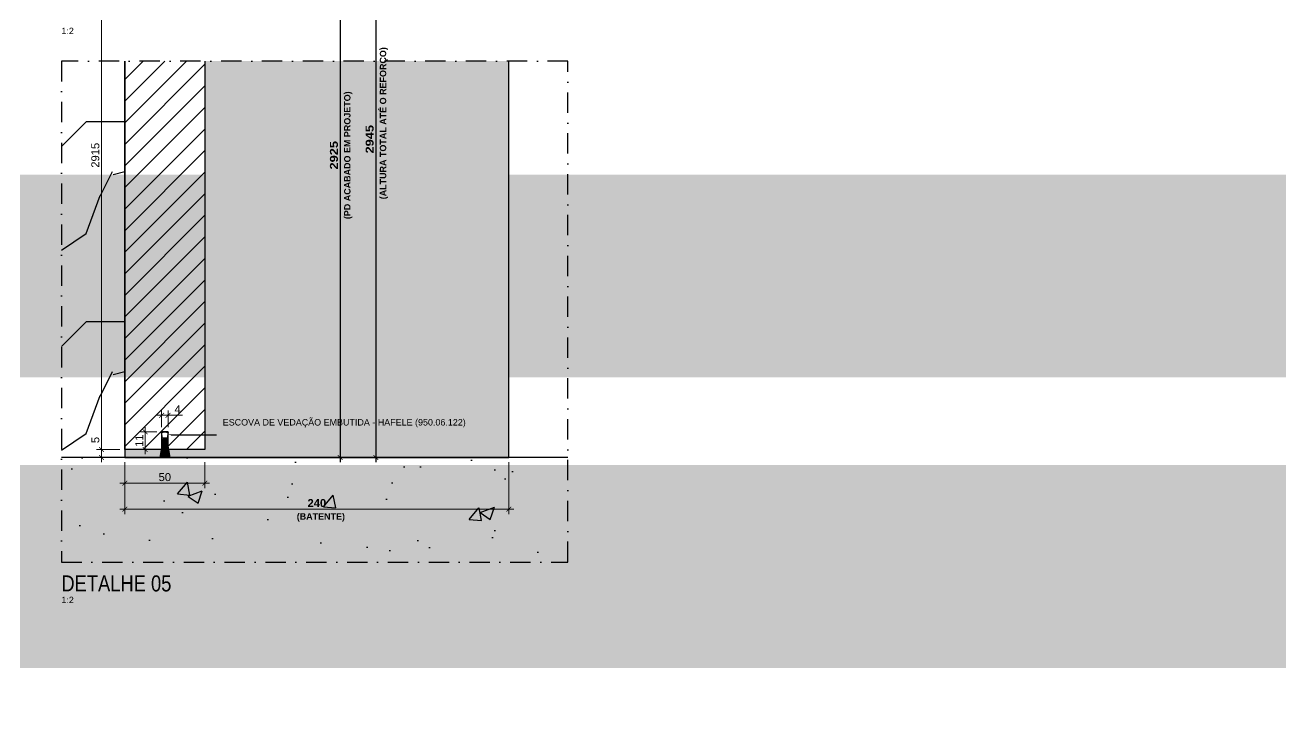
# Model space of a CAD drawing. Header units: millimetres. Extents: x -63251 to 507826, y 5339 to 217512.
# Drawn here: x 113876 to 114660, y 103180 to 103609 of the extents above; entities that cross this region are included whole.
import ezdxf
from ezdxf import colors
from ezdxf.entities.mleader import LeaderData, LeaderLine
from ezdxf.math import Vec2, Vec3

# ---------------------------------------------------------------- set-up
doc = ezdxf.new("R2010")
doc.units = ezdxf.units.MM
doc.header["$PDMODE"] = 3
doc.linetypes.add('TRAÇO 1-1', pattern=[9.525, 6.35, -3.175])
doc.linetypes.add('TRAÇO E PONTO 1-1', pattern=[25.4, 12.7, -6.35, 0, -6.35])
for name, color, linetype in [('_COMENTÁRIOS ARQ', 30, 'Continuous'), ('COTAS', 9, 'Continuous'), ('FERRAGEM', 3, 'Continuous'), ('HACHURA', 21, 'Continuous'), ('MARCENARIA', 4, 'Continuous'), ('PAREDE', 94, 'Continuous'), ('PROJEÇÃO', 8, 'Continuous'), ('TEXTO', 105, 'Continuous'), ('TEXTO TRAÇO PONTO', 105, 'TRAÇO E PONTO 1-1')]:
    doc.layers.add(name, color=color, linetype=linetype)
doc.layers.add('ARQ-COTA', color=12, linetype='Continuous', lineweight=9)
doc.styles.add('1-1', font='arial.ttf', dxfattribs={"height": 0.2})
doc.styles.add('MEDIDA OFICIAL', font='ariblk.ttf')
doc.styles.add('PADRÃO', font='arial.ttf')
doc.styles.add('PADRÃO NEGRITO', font='arialbd.ttf')
doc.styles.add('TITULO', font='swissck.ttf')
doc.dimstyles.new('1-2', dxfattribs={"dimscale": 2, "dimtxt": 2.5, "dimasz": 1.5, "dimexe": 1.5, "dimexo": 1.5, "dimtad": 1, "dimtxsty": 'PADRÃO', "dimblk": 'ARCHTICK', "dimcen": 2.5, "dimdle": 1.5, "dimclrd": 9, "dimclre": 9, "dimclrt": 6, "dimadec": 0, "dimazin": 0, "dimtfac": 1, "dimtmove": 0, "dimatfit": 3, "dimfxl": 1.25, "dimlwd": -1, "dimlwe": -1, "dimarcsym": 0})
doc.dimstyles.new('1-2 CAIXA', dxfattribs={"dimscale": 2, "dimtxt": 2.5, "dimasz": 1.5, "dimexe": 1.5, "dimexo": 1.5, "dimtad": 1, "dimtxsty": 'PADRÃO NEGRITO', "dimblk": 'ARCHTICK', "dimcen": 2.5, "dimdle": 1.5, "dimclrd": 9, "dimclre": 9, "dimclrt": 6, "dimadec": 0, "dimazin": 0, "dimtfac": 1, "dimtmove": 0, "dimatfit": 3, "dimfxl": 1.25, "dimlwd": -1, "dimlwe": -1, "dimarcsym": 0})
doc.dimstyles.new('Med. Ofic.1-2', dxfattribs={"dimscale": 2, "dimtxt": 2.5, "dimasz": 1.5, "dimexe": 1.5, "dimexo": 1.5, "dimtad": 1, "dimtxsty": 'MEDIDA OFICIAL', "dimblk": 'ARCHTICK', "dimcen": 2.5, "dimdle": 1.5, "dimclrd": 9, "dimclre": 9, "dimclrt": 10, "dimadec": 0, "dimazin": 0, "dimtfac": 1, "dimtmove": 0, "dimatfit": 3, "dimfxl": 1.25, "dimlwd": -1, "dimlwe": -1, "dimarcsym": 0})

# ---------------------------------------------------------------- blocks, each defined once
blk = doc.blocks.new('_ArchTick')
at = {"color": 0, "linetype": 'ByBlock', "const_width": 0.15}
blk.add_lwpolyline([(-0.5, -0.5), (0.5, 0.5)], dxfattribs=at)
blk = doc.blocks.new('*D1712')
at = {"layer": 'ARQ-COTA', "color": 9, "transparency": 16777216}
for p, q in [((113923.52, 103714.51), (113923.52, 103341.08)), ((113935.12, 103711.51), (113920.52, 103711.51)), ((113935.12, 103344.08), (113920.52, 103344.08))]:
    blk.add_line(p, q, dxfattribs=at)
at = {"layer": 'Defpoints', "color": 0, "transparency": 16777216}
for p in [(113938.12, 103711.51), (113923.52, 103344.08), (113938.12, 103344.08)]:
    blk.add_point(p, dxfattribs=at)
at = {"layer": 'ARQ-COTA', "color": 9, "transparency": 16777216, "xscale": 3, "yscale": 3, "zscale": 3}
for p, rotation in [((113923.52, 103711.51), 90), ((113923.52, 103344.08), 270)]:
    blk.add_blockref('_ArchTick', p, dxfattribs=dict(at, rotation=rotation))
at = {"layer": 'ARQ-COTA', "color": 6, "transparency": 16777216, "insert": (113919.72, 103527.8), "char_height": 5, "attachment_point": 5, "rotation": 90, "style": 'PADRÃO'}
blk.add_mtext('2915', dxfattribs=at)
blk = doc.blocks.new('*D1713')
at = {"layer": 'ARQ-COTA', "color": 9, "transparency": 16777216}
for p, q in [((113923.52, 103344.08), (113923.52, 103352.9)), ((113935.12, 103344.08), (113920.52, 103344.08)), ((113935.12, 103339.08), (113920.52, 103339.08)), ((113923.52, 103336.08), (113923.52, 103344.08))]:
    blk.add_line(p, q, dxfattribs=at)
at = {"layer": 'Defpoints', "color": 0, "transparency": 16777216}
for p in [(113923.52, 103344.08), (113938.12, 103344.08), (113938.12, 103339.08)]:
    blk.add_point(p, dxfattribs=at)
at = {"layer": 'ARQ-COTA', "color": 9, "transparency": 16777216, "xscale": 3, "yscale": 3, "zscale": 3}
for p, rotation in [((113923.52, 103344.08), 90), ((113923.52, 103339.08), 270)]:
    blk.add_blockref('_ArchTick', p, dxfattribs=dict(at, rotation=rotation))
at = {"layer": 'ARQ-COTA', "color": 6, "transparency": 16777216, "insert": (113919.73, 103349.99), "char_height": 5, "attachment_point": 5, "rotation": 90, "style": 'PADRÃO'}
blk.add_mtext('5', dxfattribs=at)
blk = doc.blocks.new('*D1718')
at = {"layer": 'ARQ-COTA', "color": 9, "transparency": 16777216}
for p, q in [((113938.12, 103336.08), (113938.12, 103320.01)), ((113988.12, 103336.08), (113988.12, 103320.01)), ((113991.12, 103323.01), (113935.12, 103323.01))]:
    blk.add_line(p, q, dxfattribs=at)
at = {"layer": 'Defpoints', "color": 0, "transparency": 16777216}
for p in [(113938.12, 103339.08), (113988.12, 103339.08), (113938.12, 103323.01)]:
    blk.add_point(p, dxfattribs=at)
at = {"layer": 'ARQ-COTA', "color": 9, "transparency": 16777216, "xscale": 3, "yscale": 3, "zscale": 3, "rotation": 180}
blk.add_blockref('_ArchTick', (113938.12, 103323.01), dxfattribs=at)
at = {"layer": 'ARQ-COTA', "color": 9, "transparency": 16777216, "xscale": 3, "yscale": 3, "zscale": 3}
blk.add_blockref('_ArchTick', (113988.12, 103323.01), dxfattribs=at)
at = {"layer": 'ARQ-COTA', "color": 6, "transparency": 16777216, "insert": (113963.12, 103326.81), "char_height": 5, "attachment_point": 5, "style": 'PADRÃO'}
blk.add_mtext('50', dxfattribs=at)
blk = doc.blocks.new('*D1719')
at = {"layer": 'ARQ-COTA', "color": 9, "transparency": 16777216}
for p, q in [((113938.12, 103336.08), (113938.12, 103303.79)), ((114178.12, 103336.08), (114178.12, 103303.79)), ((114181.12, 103306.79), (113935.12, 103306.79))]:
    blk.add_line(p, q, dxfattribs=at)
at = {"layer": 'Defpoints', "color": 0, "transparency": 16777216}
for p in [(113938.12, 103339.08), (114178.12, 103339.08), (113938.12, 103306.79)]:
    blk.add_point(p, dxfattribs=at)
at = {"layer": 'ARQ-COTA', "color": 9, "transparency": 16777216, "xscale": 3, "yscale": 3, "zscale": 3, "rotation": 180}
blk.add_blockref('_ArchTick', (113938.12, 103306.79), dxfattribs=at)
at = {"layer": 'ARQ-COTA', "color": 9, "transparency": 16777216, "xscale": 3, "yscale": 3, "zscale": 3}
blk.add_blockref('_ArchTick', (114178.12, 103306.79), dxfattribs=at)
at = {"layer": 'ARQ-COTA', "color": 6, "transparency": 16777216, "insert": (114058.12, 103310.59), "char_height": 5, "attachment_point": 5, "style": 'PADRÃO NEGRITO'}
blk.add_mtext('240', dxfattribs=at)
blk = doc.blocks.new('ESCOVA DE VEDAÇÃO')
at = {"layer": 'FERRAGEM'}
blk.add_lwpolyline([(-1.5, -4), (1.5, -4), (2, -0.5, 0.25), (-2, -0.5)], format="xyb", close=True, dxfattribs=at)
at = {"layer": 'FERRAGEM', "color": 8}
for points in [[(-1.04, -4), (-3.04, -16)], [(-0.79, -4), (-2.3, -16)], [(-0.55, -4), (-1.63, -16)], [(-0.35, -4), (-0.96, -16)], [(-0.21, -4), (-0.45, -16)], [(0.08, -4), (0.33, -16)], [(0.35, -4), (0.96, -16)], [(0.55, -4), (1.63, -16)], [(0.79, -4), (2.3, -16)], [(1.04, -4), (3.04, -16)]]:
    blk.add_lwpolyline(points, dxfattribs=at)
blk = doc.blocks.new('*D1722')
at = {"layer": 'ARQ-COTA', "color": 9, "transparency": 16777216}
for p, q in [((113961.12, 103358.08), (113961.12, 103368.43)), ((113965.12, 103358.08), (113965.12, 103368.43)), ((113958.12, 103365.43), (113965.12, 103365.43)), ((113965.12, 103365.43), (113974.08, 103365.43))]:
    blk.add_line(p, q, dxfattribs=at)
at = {"layer": 'Defpoints', "color": 0, "transparency": 16777216}
for p in [(113965.12, 103365.43), (113961.12, 103355.08), (113965.12, 103355.08)]:
    blk.add_point(p, dxfattribs=at)
at = {"layer": 'ARQ-COTA', "color": 9, "transparency": 16777216, "xscale": 3, "yscale": 3, "zscale": 3, "rotation": 180}
blk.add_blockref('_ArchTick', (113961.12, 103365.43), dxfattribs=at)
at = {"layer": 'ARQ-COTA', "color": 9, "transparency": 16777216, "xscale": 3, "yscale": 3, "zscale": 3}
blk.add_blockref('_ArchTick', (113965.12, 103365.43), dxfattribs=at)
at = {"layer": 'ARQ-COTA', "color": 6, "transparency": 16777216, "insert": (113971.1, 103369.18), "char_height": 5, "attachment_point": 5, "style": 'PADRÃO'}
blk.add_mtext('4', dxfattribs=at)
blk = doc.blocks.new('*D1723')
at = {"layer": 'ARQ-COTA', "color": 9, "transparency": 16777216}
for p, q in [((113958.12, 103355.08), (113947.91, 103355.08)), ((113950.91, 103341.08), (113950.91, 103358.08)), ((113955.94, 103344.08), (113947.91, 103344.08))]:
    blk.add_line(p, q, dxfattribs=at)
at = {"layer": 'Defpoints', "color": 0, "transparency": 16777216}
for p in [(113950.91, 103355.08), (113961.12, 103355.08), (113958.94, 103344.08)]:
    blk.add_point(p, dxfattribs=at)
at = {"layer": 'ARQ-COTA', "color": 9, "transparency": 16777216, "xscale": 3, "yscale": 3, "zscale": 3}
for p, rotation in [((113950.91, 103355.08), 90), ((113950.91, 103344.08), 270)]:
    blk.add_blockref('_ArchTick', p, dxfattribs=dict(at, rotation=rotation))
at = {"layer": 'ARQ-COTA', "color": 6, "transparency": 16777216, "insert": (113947.15, 103349.58), "char_height": 5, "attachment_point": 5, "rotation": 90, "style": 'PADRÃO'}
blk.add_mtext('11', dxfattribs=at)
blk = doc.blocks.new('*D1125')
at = {"layer": 'COTAS', "color": 9, "transparency": 16777216}
for p, q in [((114069.64, 103716.51), (114069.64, 103716.51)), ((114069.64, 103339.08), (114069.64, 103339.08))]:
    blk.add_line(p, q, dxfattribs=at)
at = {"layer": 'COTAS', "color": 9, "linetype": 'Continuous', "transparency": 16777216}
blk.add_line((114072.64, 103719.51), (114072.64, 103336.08), dxfattribs=at)
at = {"layer": 'Defpoints', "color": 0, "transparency": 16777216}
for p in [(114072.64, 103716.51), (114072.64, 103339.08), (114072.64, 103339.08)]:
    blk.add_point(p, dxfattribs=at)
at = {"layer": 'COTAS', "color": 9, "transparency": 16777216, "xscale": 3, "yscale": 3, "zscale": 3}
for p, rotation in [((114072.64, 103716.51), 90), ((114072.64, 103339.08), 270)]:
    blk.add_blockref('_ArchTick', p, dxfattribs=dict(at, rotation=rotation))
at = {"layer": 'COTAS', "color": 10, "transparency": 16777216, "insert": (114068.81, 103527.8), "char_height": 5, "attachment_point": 5, "rotation": 90, "style": 'MEDIDA OFICIAL'}
blk.add_mtext('2925', dxfattribs=at)
blk = doc.blocks.new('*D1126')
at = {"layer": 'COTAS', "color": 9, "linetype": 'Continuous', "transparency": 16777216}
blk.add_line((114094.96, 103739.51), (114094.96, 103336.08), dxfattribs=at)
at = {"layer": 'Defpoints', "color": 0, "transparency": 16777216}
for p in [(114094.96, 103736.51), (114094.96, 103339.08), (114094.96, 103339.08)]:
    blk.add_point(p, dxfattribs=at)
at = {"layer": 'COTAS', "color": 9, "transparency": 16777216, "xscale": 3, "yscale": 3, "zscale": 3}
for p, rotation in [((114094.96, 103736.51), 90), ((114094.96, 103339.08), 270)]:
    blk.add_blockref('_ArchTick', p, dxfattribs=dict(at, rotation=rotation))
at = {"layer": 'COTAS', "color": 10, "transparency": 16777216, "insert": (114091.13, 103537.8), "char_height": 5, "attachment_point": 5, "rotation": 90, "style": 'MEDIDA OFICIAL'}
blk.add_mtext('2945', dxfattribs=at)

msp = doc.modelspace()

# ---------------------------------------------------------------- hatches: boundary and pattern name
at = {"layer": 'HACHURA', "ltscale": 0.3}
h = msp.add_hatch(dxfattribs=at)
h.set_pattern_fill('LEGNO5', color=21, scale=125, angle=90, pattern_type=2)
h.set_pattern_definition([(63.4349, (44547.135, 1.96), (-125.000164, -124.999895), [16.7705, -262.738]), (14.5742, (44554.635, 16.9589), (-3375.00027608, -874.99911146), [64.578, -6393.21775]), (342.4744, (44492.135, 33.209), (1999.9996141, -625.00103354), [24.90612, -2465.70125]), (45, (44515.885, 25.71), (4e-14, 125.00004), [31.81975, -144.95687]), (0, (44538.39, 48.21), (125, 125), [23.75, -101.25]), (39.0939, (44562.135, 48.209), (1374.99923876, 1125.00100392), [51.53887, -2525.40225]), (0, (44602.14, 80.71), (125, 125), [15, -110]), (17.5256, (44492.135, 80.709), (-1999.9996141, -625.00103354), [24.90612, -2465.70125]), (33.6901, (44515.885, 88.21), (-249.999945, -125.000167), [27.04162, -423.65225]), (69.7751, (44538.385, 103.209), (500.00104195, 1374.99965804), [25.31062, -2505.7465])])
h.paths.add_polyline_path([(113938.121, 103586.565), (113938.121, 103339.082), (113898.494, 103339.082), (113898.494, 103586.565)])
at = {"layer": 'HACHURA', "true_color": 0xba9673}
h = msp.add_hatch(color=33, dxfattribs=at)
h.dxf.hatch_style = 1
h.paths.add_polyline_path([(113988.121, 103586.565), (114178.121, 103586.565), (114178.121, 103339.082), (113938.121, 103339.082), (113938.121, 103344.082), (113988.121, 103344.082)])
at = {"layer": 'HACHURA'}
h = msp.add_hatch(dxfattribs=at)
h.set_pattern_fill('AR-CONC', color=21, scale=0.5)
h.set_pattern_definition([(50, (53780.89, 121.51), (91.092334, -7.969543), [9.525, -104.775]), (355, (53780.89, 121.51), (-17.62171, 95.52842), [7.62, -83.82029]), (100.451445, (53788.48, 120.85), (73.470624, 87.558876), [8.095004, -89.04512]), (46.1842, (53780.89, 146.91), (135.53952, -21.02116), [14.2875, -157.1625]), (96.63556, (53792.19, 145.16), (118.70207, 123.71306), [12.14251, -133.5678]), (351.18415, (53780.89, 146.91), (118.70207, 123.71306), [11.42998, -125.72987]), (21, (53793.59, 140.56), (75.807196, -51.1326), [9.525, -104.775]), (326, (53793.59, 140.56), (30.901014, 92.09398), [7.62, -83.82]), (71.451445, (53799.91, 136.3), (106.70821, 40.961384), [8.095004, -89.04497]), (37.5, (53780.89, 121.51), (1.544302, 42.277519), [0, -82.804, 0, -85.09, 0, -84.1375]), (7.5, (53780.89, 121.51), (33.409831, 50.090287), [0, -48.514, 0, -80.899, 0, -32.0675]), (327.5, (53752.57, 121.51), (67.795298, -2.864372), [0, -31.75, 0, -99.06, 0, -131.445]), (317.5, (53739.87, 121.51), (74.06459, 12.713246), [0, -41.275, 0, -65.786, 0, -93.345])])
h.paths.add_polyline_path([(113898.494, 103339.082), (113898.494, 103273.818), (114214.999, 103273.818), (114214.999, 103339.082)])
at = {"layer": 'PROJEÇÃO', "linetype": 'TRAÇO 1-1'}
h = msp.add_hatch(dxfattribs=at)
h.set_pattern_fill('ANSI31', color=8, scale=3)
h.set_pattern_definition([(45, (53875.409, -2906.652), (-6.7351921, 6.7351921), [])])
h.paths.add_polyline_path([(113938.121, 103586.565), (113988.121, 103586.565), (113988.121, 103344.078), (113965.12, 103344.078), (113965.121, 103355.082), (113961.121, 103355.082), (113961.12, 103344.082), (113938.121, 103344.082)])

# ---------------------------------------------------------------- linework, layer by layer
at = {"layer": 'MARCENARIA'}
for points in [[(113938.121, 103586.565), (113938.121, 103339.082), (114178.121, 103339.082), (114178.121, 103586.565)], [(113988.121, 103586.565), (113988.121, 103344.078), (113965.12, 103344.078), (113965.121, 103355.082), (113961.121, 103355.082), (113961.12, 103344.082), (113938.121, 103344.082), (113938.121, 103586.565)]]:
    msp.add_lwpolyline(points, dxfattribs=at)
at = {"layer": 'PAREDE'}
msp.add_lwpolyline([(114214.999, 103339.082), (113898.494, 103339.082)], dxfattribs=at)
at = {"layer": 'TEXTO TRAÇO PONTO'}
msp.add_lwpolyline([(114214.999, 103273.818), (114214.999, 103586.565), (113898.494, 103586.565), (113898.494, 103273.818)], close=True, dxfattribs=at)

# ---------------------------------------------------------------- block references
at = {"layer": '_COMENTÁRIOS ARQ', "xscale": -1}
msp.add_blockref('ESCOVA DE VEDAÇÃO', (113963.121, 103355.082), dxfattribs=at)

# ---------------------------------------------------------------- texts
at = {"layer": 'COTAS', "color": 10, "char_height": 4, "attachment_point": 2, "rotation": 90, "style": 'PADRÃO NEGRITO'}
for s, insert, width in [('(ALTURA TOTAL ATÉ O REFORÇO)', (114097.463, 103547.796), 135), ('(PD ACABADO EM PROJETO)', (114075.143, 103527.796), 99.12947)]:
    msp.add_mtext(s, dxfattribs=dict(at, insert=insert, width=width))
at = {"layer": 'COTAS', "color": 10, "insert": (114060.621, 103304.285), "char_height": 4, "width": 99.12947, "attachment_point": 2, "style": 'PADRÃO NEGRITO'}
msp.add_mtext('{\\C6;(BATENTE)}', dxfattribs=at)
at = {"layer": 'TEXTO', "char_height": 4, "width": 48, "attachment_point": 1, "style": 'PADRÃO'}
for insert in [(113898.494, 103607.423), (113898.494, 103252.118)]:
    msp.add_mtext('1:2', dxfattribs=dict(at, insert=insert))
at = {"layer": 'TEXTO', "color": 1, "insert": (113898.494, 103255.318), "char_height": 10, "width": 220.061, "attachment_point": 7, "style": 'TITULO'}
msp.add_mtext('DETALHE 05', dxfattribs=at)

# ---------------------------------------------------------------- dimensions: what is measured, and where the dimension line sits
at = {"layer": 'ARQ-COTA'}
dim = msp.add_linear_dim(base=(113923.521, 103344.082), p1=(113938.121, 103711.509), p2=(113938.121, 103344.082), angle=90, text='2915', dimstyle='1-2', dxfattribs=at)
dim.commit()
dim.dimension.update_dxf_attribs({"geometry": '*D1712', "text_midpoint": (113919.718, 103527.796)})
for base, p1, p2, angle, picture, middle in [((113965.121, 103365.426), (113961.121, 103355.082), (113965.121, 103355.082), 180, '*D1722', (113971.101, 103369.176)), ((113923.521, 103344.082), (113938.121, 103339.082), (113938.121, 103344.082), 90, '*D1713', (113919.728, 103349.99)), ((113950.908, 103355.082), (113958.939, 103344.082), (113961.121, 103355.082), 90, '*D1723', (113947.148, 103349.582))]:
    dim = msp.add_linear_dim(base=base, p1=p1, p2=p2, angle=angle, dimstyle='1-2', dxfattribs=at)
    dim.commit()
    dim.dimension.update_dxf_attribs({"geometry": picture, "text_midpoint": middle})
for base, p1, dimstyle, picture, middle in [((113938.121, 103323.011), (113988.121, 103339.082), '1-2', '*D1718', (113963.121, 103326.814)), ((113938.121, 103306.785), (114178.121, 103339.082), '1-2 CAIXA', '*D1719', (114058.121, 103310.588))]:
    dim = msp.add_linear_dim(base=base, p1=p1, p2=(113938.121, 103339.082), dimstyle=dimstyle, dxfattribs=at)
    dim.commit()
    dim.dimension.update_dxf_attribs({"geometry": picture, "text_midpoint": middle})
at = {"layer": 'COTAS'}
for base, p1, p2, text, picture, middle in [((114094.963, 103339.082), (114094.963, 103736.509), (114094.963, 103339.082), '2945', '*D1126', (114091.128, 103537.796)), ((114072.643, 103339.082), (114072.643, 103716.509), (114072.643, 103339.082), '2925', '*D1125', (114068.808, 103527.796))]:
    dim = msp.add_linear_dim(base=base, p1=p1, p2=p2, angle=90, text=text, dimstyle='Med. Ofic.1-2', dxfattribs=at)
    dim.commit()
    dim.dimension.update_dxf_attribs({"geometry": picture, "text_midpoint": middle})

# ---------------------------------------------------------------- leaders
at = {"layer": 'COTAS', "ltscale": 0.4}
ml = msp.add_multileader_mtext('Standard', dxfattribs=at)
ml.set_content('ESCOVA DE VEDAÇÃO EMBUTIDA - HAFELE (950.06.122)', color=105, style='1-1')
ml.set_leader_properties(color=256, linetype='ByLayer', lineweight=-1)
ml.build(insert=Vec2(0, 0))
ml.multileader.update_dxf_attribs({"text_left_attachment_type": 2, "text_right_attachment_type": 2, "dogleg_length": 0.36, "arrow_head_size": 2, "scale": 20})
ctx = ml.context
ctx.base_point, ctx.scale, ctx.arrow_head_size, ctx.landing_gap_size, ctx.plane_origin = Vec3(113995.321, 103353.285), 20, 2, 4, Vec3(113929.205, 103382.034)
ctx.left_attachment, ctx.right_attachment = 2, 2
notes = []
notes.append((ctx, [(0, (1, 1, 0), (113988.121, 103353.285), (1, 0), 7.2, [(0, [(113965.121, 103353.286)], 0, [])])]))
ctx.mtext.insert, ctx.mtext.width, ctx.mtext.flow_direction = Vec3(113999.321, 103363.047), 59.99595, 5
for ctx, leaders in notes:
    for number, flags, end, landing, length, lines in leaders:
        leader = LeaderData()
        leader.index, (leader.has_last_leader_line, leader.has_dogleg_vector, leader.attachment_direction) = number, flags
        leader.last_leader_point, leader.dogleg_vector, leader.dogleg_length = Vec3(end), Vec3(landing), length
        for number, points, colour, breaks in lines:
            line = LeaderLine()
            line.index, line.vertices, line.color, line.breaks = number, Vec3.list(points), colors.encode_raw_color(colour), breaks
            leader.lines.append(line)
        ctx.leaders.append(leader)

# ---------------------------------------------------------------- next in the draw order: leaders
at = {"layer": 'COTAS'}
ml = msp.add_multileader_mtext('Standard', dxfattribs=at)
ml.set_content('{\\fArial|b1|i0|c0|p34;\\C10;ATENÇÃO PARKET!\\P}RODATETO COM LINHA DE SOMBRA DE 20 mm NO ENCONTRO COM O FORRO', color=105, style='1-1')
ml.set_leader_properties(color=256, linetype='ByLayer', lineweight=-1)
ml.build(insert=Vec2(0, 0))
ml.multileader.update_dxf_attribs({"text_left_attachment_type": 2, "text_right_attachment_type": 2, "dogleg_length": 0.36, "arrow_head_size": 15, "scale": 200})
ctx = ml.context
ctx.base_point, ctx.scale, ctx.char_height, ctx.arrow_head_size, ctx.landing_gap_size, ctx.plane_origin = Vec3(180960.922, 103379.728), 200, 40, 15, 10, Vec3(181558.418, 102996.898)
ctx.left_attachment, ctx.right_attachment, ctx.text_align_type = 2, 2, 2
notes = []
notes.append((ctx, [(0, (1, 1, 0), (181860.217, 103379.728), (-1, 0), 144.288, [(0, [(181860.217, 102384.953)], 0, [])])]))
ctx.mtext.insert, ctx.mtext.rotation, ctx.mtext.width, ctx.mtext.alignment, ctx.mtext.flow_direction = Vec3(181705.929, 103505.717), 6.2831853, 858.66662, 3, 5
ctx.mtext.has_bg_fill, ctx.mtext.bg_color, ctx.mtext.bg_scale_factor, ctx.mtext.bg_transparency, ctx.mtext.use_window_bg_color = 1, -1023410145, 1.25, 0, 0
for ctx, leaders in notes:
    for number, flags, end, landing, length, lines in leaders:
        leader = LeaderData()
        leader.index, (leader.has_last_leader_line, leader.has_dogleg_vector, leader.attachment_direction) = number, flags
        leader.last_leader_point, leader.dogleg_vector, leader.dogleg_length = Vec3(end), Vec3(landing), length
        for number, points, colour, breaks in lines:
            line = LeaderLine()
            line.index, line.vertices, line.color, line.breaks = number, Vec3.list(points), colors.encode_raw_color(colour), breaks
            leader.lines.append(line)
        ctx.leaders.append(leader)

# ---------------------------------------------------------------- next in the draw order: leaders
ml = msp.add_multileader_mtext('Standard', dxfattribs=at)
ml.set_content('{\\fArial|b1|i0|c0|p34;\\C10;ATENÇÃO PARKET!\\P}REVESTIMENTO DE ELEVADOR EM {\\fArial|b1|i0|c0|p34;CABREUVA BRANCA PREMIUM }', color=105, style='1-1')
ml.set_leader_properties(color=256, linetype='ByLayer', lineweight=-1)
ml.build(insert=Vec2(0, 0))
ml.multileader.update_dxf_attribs({"text_left_attachment_type": 2, "text_right_attachment_type": 2, "dogleg_length": 0.36, "arrow_head_size": 15, "scale": 200})
ctx = ml.context
ctx.base_point, ctx.scale, ctx.char_height, ctx.arrow_head_size, ctx.landing_gap_size, ctx.plane_origin = Vec3(238639.24, 103198.68), 200, 40, 15, 10, Vec3(239350.515, 101172.127)
ctx.left_attachment, ctx.right_attachment, ctx.text_align_type = 2, 2, 2
notes = []
notes.append((ctx, [(0, (1, 1, 0), (239652.314, 103198.68), (-1, 0), 144.288, [(0, [(240451.103, 103198.68)], 0, [])])]))
ctx.mtext.insert, ctx.mtext.rotation, ctx.mtext.width, ctx.mtext.alignment, ctx.mtext.flow_direction = Vec3(239498.026, 103324.301), 6.2831853, 858.66662, 3, 5
ctx.mtext.has_bg_fill, ctx.mtext.bg_color, ctx.mtext.bg_scale_factor, ctx.mtext.bg_transparency, ctx.mtext.use_window_bg_color = 1, -1023410095, 1.25, 0, 0
for ctx, leaders in notes:
    for number, flags, end, landing, length, lines in leaders:
        leader = LeaderData()
        leader.index, (leader.has_last_leader_line, leader.has_dogleg_vector, leader.attachment_direction) = number, flags
        leader.last_leader_point, leader.dogleg_vector, leader.dogleg_length = Vec3(end), Vec3(landing), length
        for number, points, colour, breaks in lines:
            line = LeaderLine()
            line.index, line.vertices, line.color, line.breaks = number, Vec3.list(points), colors.encode_raw_color(colour), breaks
            leader.lines.append(line)
        ctx.leaders.append(leader)

doc.saveas('drawing.dxf')
